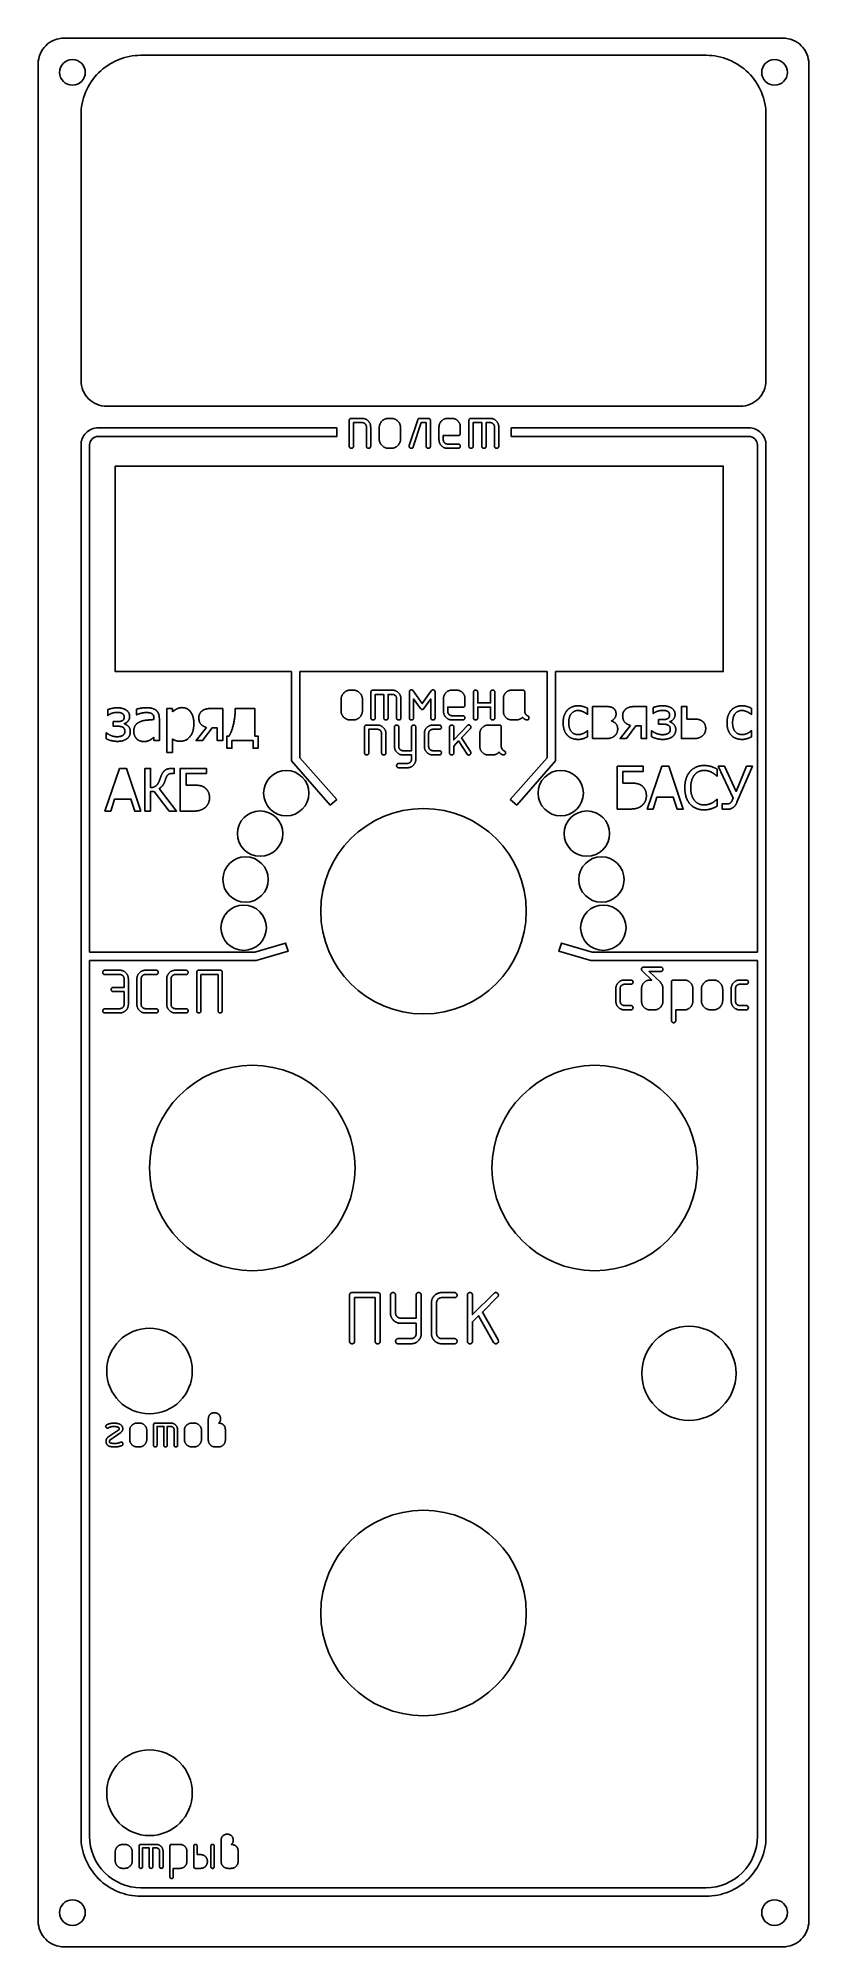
# Model space of a CAD drawing. Header units: millimetres. Extents: x -45 to 45, y -112 to 111.
import ezdxf

# ---------------------------------------------------------------- set-up
doc = ezdxf.new("R2010")
doc.units = ezdxf.units.MM

msp = doc.modelspace()

# ---------------------------------------------------------------- linework, layer by layer
for p, q in [((-8.67, 63.33), (-8.67, 66.33)), ((-8.42, 66.58), (-7.17, 66.58)), ((-6.67, 63.33), (-6.67, 65.58)), ((-6.17, 65.58), (-6.17, 63.33)), ((-5.17, 64.18), (-5.17, 65.48)), ((-4.07, 66.58), (-3.78, 66.58)), ((-2.68, 65.48), (-2.68, 64.18)), ((-0.44, 66.58), (0.56, 66.58)), ((0.81, 66.33), (0.81, 63.33)), ((1.81, 64.08), (1.81, 65.58)), ((2.81, 66.58), (3.31, 66.58)), ((4.3, 65.58), (4.3, 64.83)), ((5.3, 63.33), (5.3, 66.33)), ((5.55, 66.58), (7.8, 66.58)), ((8.29, 63.33), (8.29, 65.58)), ((8.79, 65.58), (8.79, 63.33)), ((-3.78, 63.08), (-4.07, 63.08)), ((2.81, 63.58), (4.05, 63.58)), ((4.05, 63.08), (2.81, 63.08)), ((-9.63, 32.44), (-9.63, 33.73)), ((-8.53, 34.83), (-8.23, 34.83)), ((-7.13, 33.73), (-7.13, 32.44)), ((-6.14, 31.59), (-6.14, 34.58)), ((-5.89, 34.83), (-3.64, 34.83)), ((-3.14, 31.59), (-3.14, 33.83)), ((-2.64, 33.83), (-2.64, 31.59)), ((-1.65, 31.59), (-1.65, 34.58)), ((1.35, 34.58), (1.35, 31.59)), ((2.34, 32.34), (2.34, 33.83)), ((3.34, 34.83), (3.84, 34.83)), ((4.84, 33.83), (4.84, 33.09)), ((5.84, 31.59), (5.84, 34.58)), ((8.33, 34.58), (8.33, 31.59)), ((9.33, 32.34), (9.33, 33.83)), ((10.32, 34.83), (11.57, 34.83)), ((11.82, 34.58), (11.82, 32.35)), ((-31.48, 31.39), (-31.48, 31.51)), ((-8.23, 31.34), (-8.53, 31.34)), ((3.34, 31.84), (4.59, 31.84)), ((4.59, 31.34), (3.34, 31.34)), ((10.82, 31.34), (10.32, 31.34)), ((21.95, 31.23), (21.97, 31.21)), ((-34.94, 30.91), (-34.94, 30.89)), ((-6.88, 27.5), (-6.88, 30.5)), ((-6.64, 30.75), (-5.39, 30.75)), ((-4.89, 27.5), (-4.89, 29.75)), ((-4.39, 29.75), (-4.39, 27.5)), ((-3.39, 28.25), (-3.39, 30.5)), ((-2.89, 30.5), (-2.89, 28.25)), ((-0.9, 30.5), (-0.9, 26.75)), ((0.1, 28.25), (0.1, 29.75)), ((0.6, 29.75), (0.6, 28.25)), ((1.1, 30.75), (1.84, 30.75)), ((1.84, 30.25), (1.1, 30.25)), ((3.04, 27.5), (3.04, 30.5)), ((6.58, 28.25), (6.58, 29.75)), ((7.58, 30.75), (8.83, 30.75)), ((9.08, 30.5), (9.08, 28.26)), ((28.75, 31.15), (28.75, 31.13)), ((1.1, 27.75), (1.84, 27.75)), ((1.84, 27.25), (1.1, 27.25)), ((8.08, 27.25), (7.58, 27.25)), ((-2.89, 26.26), (-1.9, 26.26)), ((-1.9, 25.76), (-2.89, 25.76)), ((25.72, 2.46), (27.71, 2.46)), ((-37.21, 2.1), (-35.47, 2.1)), ((-35.47, 1.6), (-37.21, 1.6)), ((-34.47, 1.1), (-34.47, -1.89)), ((-33.47, -1.89), (-33.47, 1.1)), ((-32.97, 1.1), (-32.97, -1.89)), ((-32.47, 2.1), (-31.23, 2.1)), ((-31.23, 1.6), (-32.47, 1.6)), ((-29.98, -1.89), (-29.98, 1.1)), ((-29.48, 1.1), (-29.48, -1.89)), ((-28.98, 2.1), (-27.74, 2.1)), ((-27.74, 1.6), (-28.98, 1.6)), ((-26.49, -2.64), (-26.49, 1.85)), ((-26.24, 2.1), (-23.75, 2.1)), ((-23.5, 1.85), (-23.5, -2.64)), ((23.47, 0.96), (24.22, 0.96)), ((24.22, 0.46), (23.47, 0.46)), ((28.96, -3.78), (28.96, 0.71)), ((29.21, 0.96), (30.45, 0.96)), ((33.55, 0.96), (33.85, 0.96)), ((36.94, 0.96), (37.69, 0.96)), ((37.69, 0.46), (36.94, 0.46)), ((22.47, -1.53), (22.47, -0.03)), ((22.97, -0.03), (22.97, -1.53)), ((23.47, -2.03), (24.22, -2.03)), ((25.47, -1.53), (25.47, -0.03)), ((27.96, -0.03), (27.96, -1.53)), ((31.45, -0.03), (31.45, -1.53)), ((32.45, -1.43), (32.45, -0.14)), ((34.94, -0.14), (34.94, -1.43)), ((35.94, -1.53), (35.94, -0.03)), ((36.44, -0.03), (36.44, -1.53)), ((36.94, -2.03), (37.69, -2.03)), ((-37.21, -2.39), (-35.47, -2.39)), ((-35.47, -2.89), (-37.21, -2.89)), ((-32.47, -2.39), (-31.23, -2.39)), ((-31.23, -2.89), (-32.47, -2.89)), ((-28.98, -2.39), (-27.74, -2.39)), ((-27.74, -2.89), (-28.98, -2.89)), ((24.22, -2.53), (23.47, -2.53)), ((26.96, -2.53), (26.46, -2.53)), ((33.85, -2.53), (33.55, -2.53)), ((37.69, -2.53), (36.94, -2.53)), ((-8.34, -35.56), (-5.35, -35.56)), ((2.13, -35.56), (3.63, -35.56)), ((-8.64, -41.24), (-8.64, -35.85)), ((-5.05, -35.85), (-5.05, -41.24)), ((-3.86, -37.95), (-3.86, -35.85)), ((-3.26, -35.85), (-3.26, -37.95)), ((-0.26, -35.85), (-0.26, -40.34)), ((0.93, -40.34), (0.93, -36.75)), ((1.53, -36.75), (1.53, -40.34)), ((3.63, -36.15), (2.13, -36.15)), ((5.12, -41.24), (5.12, -35.85)), ((-2.96, -40.94), (-1.46, -40.94)), ((-1.46, -41.54), (-2.96, -41.54)), ((2.13, -40.94), (3.63, -40.94)), ((3.63, -41.54), (2.13, -41.54)), ((-33.43, -50.8), (-33.19, -50.8)), ((-31.52, -53.39), (-31.52, -51)), ((-31.32, -50.8), (-29.52, -50.8)), ((-27.05, -50.8), (-26.81, -50.8)), ((-25.13, -52.79), (-25.13, -50.32)), ((-36.86, -52.47), (-35.59, -51.6)), ((-35.35, -51.91), (-36.62, -52.79)), ((-34.31, -52.71), (-34.31, -51.67)), ((-32.32, -51.67), (-32.32, -52.71)), ((-29.12, -53.39), (-29.12, -51.6)), ((-28.73, -51.59), (-28.73, -53.39)), ((-27.93, -52.71), (-27.93, -51.67)), ((-25.93, -51.67), (-25.93, -52.71)), ((-23.14, -51.59), (-23.14, -52.79)), ((-33.19, -53.59), (-33.43, -53.59)), ((-26.81, -53.59), (-27.05, -53.59)), ((-23.94, -53.59), (-24.34, -53.59)), ((-35.13, -100.04), (-34.89, -100.04)), ((-33.21, -102.63), (-33.21, -100.24)), ((-33.01, -100.04), (-31.22, -100.04)), ((-29.62, -103.82), (-29.62, -100.24)), ((-29.42, -100.04), (-28.43, -100.04)), ((-26.83, -102.63), (-26.83, -100.24)), ((-24.84, -102.63), (-24.84, -100.24)), ((-24.44, -100.24), (-24.44, -102.63)), ((-23.64, -102.03), (-23.64, -99.56)), ((-36, -101.95), (-36, -100.91)), ((-34.01, -100.91), (-34.01, -101.95)), ((-30.82, -102.63), (-30.82, -100.84)), ((-30.42, -100.83), (-30.42, -102.63)), ((-27.63, -100.83), (-27.63, -102.03)), ((-21.65, -100.83), (-21.65, -102.03)), ((-34.89, -102.83), (-35.13, -102.83)), ((-26.03, -102.83), (-26.63, -102.83)), ((-22.45, -102.83), (-22.84, -102.83))]:
    msp.add_line(p, q)
for points in [[(-45, -109, 0.414214), (-42, -112), (42, -112, 0.414214), (45, -109), (45, 108, 0.414214), (42, 111), (-42, 111, 0.414214), (-45, 108)], [(40, 71, -0.414214), (37, 68), (-37, 68, -0.414214), (-40, 71), (-40, 102, -0.414214), (-33, 109), (33, 109, -0.414214), (40, 102)], [(39, 3.22), (19.54, 3.22), (15.82, 4.32), (16.1, 5.27), (19.69, 4.22), (39, 4.22), (39, 63.47, 0.414214), (38, 64.47), (10.24, 64.47), (10.24, 65.47), (38, 65.47, -0.414214), (40, 63.47), (40, -99.09, -0.414214), (33, -106.09), (-33, -106.09, -0.414214), (-40, -99.09), (-40, 63.47, -0.414214), (-38, 65.47), (-10.12, 65.47), (-10.12, 64.47), (-38, 64.47, 0.414214), (-39, 63.47), (-39, 4.22), (-19.69, 4.22), (-16.1, 5.27), (-15.82, 4.32), (-19.54, 3.22), (-39, 3.22), (-39, -99.09, 0.414214), (-33, -105.09), (33, -105.09, 0.414214), (39, -99.09)]]:
    msp.add_lwpolyline(points, format="xyb", close=True)
for points in [[(-7.17, 66.08), (-8.17, 66.08), (-8.17, 63.33)], [(-1.68, 63.32), (-1.66, 63.41), (-0.67, 66.41)], [(0.31, 63.33), (0.31, 66.08), (-0.26, 66.08), (-1.19, 63.26)], [(6.8, 63.33), (6.8, 66.08), (5.8, 66.08), (5.8, 63.33)], [(7.8, 66.08), (7.3, 66.08), (7.3, 63.33)], [(4.05, 64.58), (2.31, 64.58), (2.31, 64.08)], [(-4.64, 31.59), (-4.64, 34.33), (-5.64, 34.33), (-5.64, 31.59)], [(-3.64, 34.33), (-4.14, 34.33), (-4.14, 31.59)], [(-1.19, 34.73), (-0.15, 33.26), (0.89, 34.73)], [(-0.35, 32.69), (-1.15, 33.81), (-1.15, 31.59)], [(0.85, 31.59), (0.85, 33.81), (0.05, 32.69)], [(6.33, 34.58), (6.33, 33.34), (7.83, 33.34), (7.83, 34.58)], [(-36.84, 31.88), (-36.88, 31.88), (-36.88, 32.56)], [(-33.5, 31.95), (-33.53, 31.95), (-33.53, 32.6)], [(-30.85, 31.49), (-30.85, 28.93), (-31.48, 28.93), (-31.48, 29.32)], [(-29.33, 29.12), (-29.33, 27.54), (-29.96, 27.54), (-29.96, 32.68), (-29.33, 32.68), (-29.33, 32.28)], [(-24.79, 32.68), (-23.45, 32.68), (-23.45, 28.93), (-24.08, 28.93), (-24.08, 30.41), (-24.7, 30.41), (-25.81, 28.93), (-26.55, 28.93), (-25.34, 30.47)], [(-21.99, 32.68), (-19.69, 32.68), (-19.69, 29.46), (-19.32, 29.46), (-19.32, 28.03), (-19.9, 28.03), (-19.9, 28.93), (-22.37, 28.93), (-22.37, 28.03), (-22.96, 28.03), (-22.96, 29.46), (-22.71, 29.46)], [(4.59, 32.84), (2.84, 32.84), (2.84, 32.34)], [(7.83, 31.59), (7.83, 32.84), (6.33, 32.84), (6.33, 31.59)], [(19.17, 32.71), (19.17, 32), (19.13, 32)], [(21.22, 29.16), (19.74, 29.16), (19.74, 32.91), (21.12, 32.91)], [(24.71, 32.91), (26.06, 32.91), (26.06, 29.16), (25.43, 29.16), (25.43, 30.65), (24.81, 30.65), (23.7, 29.16), (22.96, 29.16), (24.17, 30.7)], [(26.85, 32.11), (26.81, 32.11), (26.81, 32.79)], [(27.9, 30.85), (27.45, 30.85), (27.45, 31.39), (27.79, 31.39)], [(31.44, 29.16), (30.12, 29.16), (30.12, 32.91), (30.76, 32.91), (30.76, 31.45), (31.45, 31.45)], [(38.31, 32.71), (38.31, 32), (38.27, 32)], [(-37.06, 29.14), (-37.06, 29.84), (-37.02, 29.84)], [(-35.8, 30.61), (-36.24, 30.61), (-36.24, 31.15), (-35.9, 31.15)], [(-5.39, 30.25), (-6.39, 30.25), (-6.39, 27.5)], [(-2.4, 27.75), (-1.4, 27.75), (-1.4, 30.5)], [(3.54, 30.5), (3.54, 29.02), (5.12, 30.68)], [(5.45, 30.31), (4.45, 29.25), (5.47, 27.66)], [(19.13, 30.08), (19.17, 30.08), (19.17, 29.37)], [(26.63, 29.38), (26.63, 30.08), (26.67, 30.08)], [(38.27, 30.08), (38.31, 30.08), (38.31, 29.37)], [(-1.4, 26.75), (-1.4, 27.25), (-2.4, 27.25)], [(5.1, 27.34), (4.1, 28.89), (3.54, 28.3), (3.54, 27.5)], [(-30.87, 23.32), (-28.84, 20.69), (-29.69, 20.69), (-31.46, 22.99), (-31.88, 22.99), (-31.88, 20.69), (-32.54, 20.69), (-32.54, 25.69), (-31.88, 25.69), (-31.88, 23.44)], [(-29.31, 25.69), (-29.11, 25.69), (-29.11, 25.1), (-29.27, 25.1)], [(-26.95, 20.69), (-28.4, 20.69), (-28.4, 25.69), (-25.35, 25.69), (-25.35, 25.1), (-27.73, 25.1), (-27.73, 23.73), (-26.93, 23.73)], [(24.07, 20.93), (22.62, 20.93), (22.62, 25.93), (25.67, 25.93), (25.67, 25.34), (23.29, 25.34), (23.29, 23.97), (24.09, 23.97)], [(34.31, 25.6), (34.31, 24.79), (34.26, 24.79)], [(36.06, 21.96), (36.18, 22.22), (34.42, 25.93), (35.16, 25.93), (36.51, 22.99), (37.74, 25.93), (38.42, 25.93), (36.61, 21.72)], [(34.26, 22.06), (34.31, 22.06), (34.31, 21.27)], [(34.9, 20.93), (34.9, 21.55), (34.95, 21.55)], [(-36.22, 0.1), (-34.97, 0.1), (-34.97, 1.1)], [(-23.99, -2.64), (-23.99, 1.6), (-25.99, 1.6), (-25.99, -2.64)], [(26.46, 0.96), (26.66, 0.96), (25.54, 2.03)], [(27.71, 1.96), (26.34, 1.96), (27.66, 0.7), (27.72, 0.62)], [(-34.97, -1.89), (-34.97, -0.4), (-36.22, -0.4)], [(30.45, -2.53), (29.46, -2.53), (29.46, -3.78)], [(5.72, -35.85), (5.72, -38.14), (8.24, -35.63)], [(-5.65, -41.24), (-5.65, -36.15), (-8.05, -36.15), (-8.05, -41.24)], [(-2.66, -38.55), (-0.86, -38.55), (-0.86, -35.85)], [(8.66, -36.07), (6.88, -37.84), (8.72, -41.09), (8.76, -41.25)], [(-0.86, -40.34), (-0.86, -39.15), (-2.66, -39.15)], [(8.19, -41.38), (6.44, -38.26), (5.72, -38.96), (5.72, -41.24)], [(-30.32, -53.39), (-30.32, -51.2), (-31.12, -51.2), (-31.12, -53.39)], [(-29.52, -51.2), (-29.92, -51.2), (-29.92, -53.39)], [(-26.43, -100.24), (-26.43, -101.23), (-26.03, -101.23)], [(-32.02, -102.63), (-32.02, -100.44), (-32.81, -100.44), (-32.81, -102.63)], [(-31.22, -100.44), (-31.62, -100.44), (-31.62, -102.63)], [(-28.43, -102.83), (-29.22, -102.83), (-29.22, -103.82)]]:
    msp.add_lwpolyline(points)
for points in [[(-15.43, 26.56), (-15.43, 37), (-36, 37), (-36, 61), (35, 61), (35, 37), (15.43, 37), (15.43, 26.56), (10.89, 21.39), (10.14, 22.05), (14.43, 26.93), (14.43, 37), (-14.43, 37), (-14.43, 26.93), (-10.14, 22.05), (-10.89, 21.39)], [(-35.52, 25.69), (-34.7, 25.69), (-33.02, 20.69), (-33.72, 20.69), (-34.17, 22.09), (-36.08, 22.09), (-36.53, 20.69), (-37.21, 20.69)], [(27.82, 25.93), (28.64, 25.93), (30.33, 20.93), (29.63, 20.93), (29.17, 22.33), (27.26, 22.33), (26.81, 20.93), (26.14, 20.93)]]:
    msp.add_lwpolyline(points, close=True)
for centre, radius in [((-41, 107), 1.5), ((41, 107), 1.5), ((-16.03, 22.79), 2.65), ((16.03, 22.79), 2.65), ((-19.08, 18.06), 2.65), ((0, 9), 12), ((19.08, 18.06), 2.65), ((-20.78, 12.7), 2.65), ((20.78, 12.7), 2.65), ((-21, 7.07), 2.65), ((21, 7.07), 2.65), ((-20, -21), 12), ((20, -21), 12), ((-32, -44.72), 5), ((31, -45), 5.5), ((0, -73), 12), ((-32, -94), 5), ((-41, -108), 1.5), ((41, -108), 1.5)]:
    msp.add_circle(centre, radius)
for points in [[(-8.67, 66.33), (-8.67, 66.58), (-8.42, 66.58)], [(-7.17, 66.58), (-6.77, 66.58), (-6.17, 66), (-6.17, 65.58)], [(-6.67, 65.58), (-6.67, 65.79), (-6.95, 66.08), (-7.17, 66.08)], [(-5.17, 65.48), (-5.17, 65.92), (-4.53, 66.58), (-4.07, 66.58)], [(-3.78, 66.58), (-3.33, 66.58), (-2.68, 65.94), (-2.68, 65.48)], [(-0.67, 66.41), (-0.62, 66.58), (-0.44, 66.58)], [(0.56, 66.58), (0.81, 66.58), (0.81, 66.33)], [(1.81, 65.58), (1.81, 65.98), (2.39, 66.58), (2.81, 66.58)], [(3.31, 66.58), (3.71, 66.58), (4.3, 66), (4.3, 65.58)], [(4.3, 64.83), (4.3, 64.58), (4.05, 64.58)], [(5.3, 66.33), (5.3, 66.58), (5.55, 66.58)], [(7.8, 66.58), (8.2, 66.58), (8.79, 66), (8.79, 65.58)], [(8.29, 65.58), (8.29, 65.79), (8.01, 66.08), (7.8, 66.08)], [(-8.42, 63.08), (-8.52, 63.08), (-8.67, 63.21), (-8.67, 63.33)], [(-8.24, 63.15), (-8.31, 63.08), (-8.42, 63.08)], [(-8.17, 63.33), (-8.17, 63.22), (-8.24, 63.15)], [(-6.42, 63.08), (-6.52, 63.08), (-6.67, 63.21), (-6.67, 63.33)], [(-6.24, 63.15), (-6.31, 63.08), (-6.42, 63.08)], [(-6.17, 63.33), (-6.17, 63.22), (-6.24, 63.15)], [(-4.07, 63.08), (-4.52, 63.08), (-5.17, 63.72), (-5.17, 64.18)], [(-2.68, 64.18), (-2.68, 63.74), (-3.32, 63.08), (-3.78, 63.08)], [(-1.6, 63.15), (-1.68, 63.22), (-1.68, 63.32)], [(-1.42, 63.08), (-1.52, 63.08), (-1.6, 63.15)], [(-1.29, 63.12), (-1.3, 63.11), (-1.42, 63.08)], [(-1.19, 63.26), (-1.22, 63.17), (-1.29, 63.12)], [(0.56, 63.08), (0.46, 63.08), (0.31, 63.21), (0.31, 63.33)], [(0.74, 63.15), (0.67, 63.08), (0.56, 63.08)], [(0.81, 63.33), (0.81, 63.22), (0.74, 63.15)], [(2.81, 63.08), (2.4, 63.08), (1.81, 63.67), (1.81, 64.08)], [(2.31, 64.08), (2.31, 63.87), (2.45, 63.73)], [(2.45, 63.73), (2.53, 63.66), (2.61, 63.62)], [(2.61, 63.62), (2.72, 63.58), (2.81, 63.58)], [(4.05, 63.58), (4.16, 63.58), (4.3, 63.43), (4.3, 63.33)], [(4.3, 63.33), (4.3, 63.25), (4.18, 63.08), (4.05, 63.08)], [(5.55, 63.08), (5.45, 63.08), (5.3, 63.21), (5.3, 63.33)], [(5.73, 63.15), (5.66, 63.08), (5.55, 63.08)], [(5.8, 63.33), (5.8, 63.22), (5.73, 63.15)], [(7.05, 63.08), (6.95, 63.08), (6.8, 63.21), (6.8, 63.33)], [(7.23, 63.15), (7.16, 63.08), (7.05, 63.08)], [(7.3, 63.33), (7.3, 63.22), (7.23, 63.15)], [(8.54, 63.08), (8.44, 63.08), (8.29, 63.21), (8.29, 63.33)], [(8.72, 63.15), (8.65, 63.08), (8.54, 63.08)], [(8.79, 63.33), (8.79, 63.22), (8.72, 63.15)], [(-9.63, 33.73), (-9.63, 34.17), (-8.99, 34.83), (-8.53, 34.83)], [(-8.23, 34.83), (-7.78, 34.83), (-7.13, 34.19), (-7.13, 33.73)], [(-6.14, 34.58), (-6.14, 34.83), (-5.89, 34.83)], [(-3.64, 34.83), (-3.24, 34.83), (-2.64, 34.25), (-2.64, 33.83)], [(-3.14, 33.83), (-3.14, 34.04), (-3.42, 34.33), (-3.64, 34.33)], [(-1.65, 34.58), (-1.65, 34.71), (-1.58, 34.79)], [(-1.58, 34.79), (-1.51, 34.87), (-1.42, 34.87)], [(-1.42, 34.87), (-1.29, 34.87), (-1.19, 34.73)], [(0.89, 34.73), (1.01, 34.87), (1.12, 34.87)], [(1.12, 34.87), (1.22, 34.87), (1.35, 34.72), (1.35, 34.58)], [(2.34, 33.83), (2.34, 34.24), (2.92, 34.83), (3.34, 34.83)], [(3.84, 34.83), (4.25, 34.83), (4.84, 34.25), (4.84, 33.83)], [(5.84, 34.58), (5.84, 34.68), (5.91, 34.77)], [(5.91, 34.77), (5.98, 34.83), (6.08, 34.83)], [(6.08, 34.83), (6.18, 34.83), (6.33, 34.71), (6.33, 34.58)], [(7.83, 34.58), (7.83, 34.68), (7.9, 34.77)], [(7.9, 34.77), (7.98, 34.83), (8.08, 34.83)], [(8.08, 34.83), (8.18, 34.83), (8.33, 34.71), (8.33, 34.58)], [(9.33, 33.83), (9.33, 34.25), (9.91, 34.83), (10.32, 34.83)], [(11.57, 34.83), (11.82, 34.83), (11.82, 34.58)], [(-36.88, 32.56), (-36.64, 32.64), (-36.05, 32.77), (-35.76, 32.77)], [(-35.73, 32.23), (-36.04, 32.23), (-36.63, 32.05), (-36.84, 31.88)], [(-35.76, 32.77), (-35.52, 32.77), (-35.03, 32.67), (-34.81, 32.55)], [(-35.22, 32.12), (-35.33, 32.18), (-35.6, 32.23), (-35.73, 32.23)], [(-35.28, 31.21), (-35.13, 31.27), (-34.96, 31.47), (-34.96, 31.7)], [(-34.96, 31.7), (-34.96, 31.87), (-35.11, 32.07), (-35.22, 32.12)], [(-34.32, 31.75), (-34.32, 31.45), (-34.66, 30.99), (-34.94, 30.91)], [(-34.81, 32.55), (-34.6, 32.44), (-34.32, 32.04), (-34.32, 31.75)], [(-33.53, 32.6), (-33.36, 32.65), (-32.71, 32.77), (-32.39, 32.77)], [(-32.39, 32.21), (-32.61, 32.21), (-33.2, 32.08), (-33.5, 31.95)], [(-33.15, 31.11), (-32.84, 31.26), (-31.98, 31.36), (-31.48, 31.39)], [(-32.39, 32.77), (-32, 32.77), (-31.47, 32.65), (-31.26, 32.49)], [(-31.74, 32.08), (-31.86, 32.16), (-32.21, 32.21), (-32.39, 32.21)], [(-31.48, 31.51), (-31.48, 31.73), (-31.61, 32.01), (-31.74, 32.08)], [(-31.26, 32.49), (-31.05, 32.33), (-30.85, 31.84), (-30.85, 31.49)], [(-29.33, 32.28), (-29.09, 32.5), (-28.52, 32.78), (-28.18, 32.78)], [(-28.18, 32.78), (-27.54, 32.78), (-26.82, 31.76), (-26.82, 30.9)], [(-26.24, 31.61), (-26.24, 31.89), (-26, 32.31), (-25.79, 32.45)], [(-25.34, 30.47), (-25.81, 30.61), (-26.24, 31.15), (-26.24, 31.61)], [(-25.79, 32.45), (-25.62, 32.57), (-25.11, 32.68), (-24.79, 32.68)], [(-22.71, 29.46), (-22.39, 29.99), (-21.99, 31.68), (-21.99, 32.68)], [(-8.53, 31.34), (-8.98, 31.34), (-9.63, 31.97), (-9.63, 32.44)], [(-7.13, 32.44), (-7.13, 31.99), (-7.77, 31.34), (-8.23, 31.34)], [(-5.89, 31.34), (-5.99, 31.34), (-6.14, 31.46), (-6.14, 31.59)], [(-5.71, 31.4), (-5.78, 31.34), (-5.89, 31.34)], [(-5.64, 31.59), (-5.64, 31.47), (-5.71, 31.4)], [(-4.39, 31.34), (-4.49, 31.34), (-4.64, 31.46), (-4.64, 31.59)], [(-4.21, 31.4), (-4.28, 31.34), (-4.39, 31.34)], [(-4.14, 31.59), (-4.14, 31.47), (-4.21, 31.4)], [(-2.89, 31.34), (-3, 31.34), (-3.14, 31.46), (-3.14, 31.59)], [(-2.71, 31.4), (-2.78, 31.34), (-2.89, 31.34)], [(-2.64, 31.59), (-2.64, 31.47), (-2.71, 31.4)], [(-1.58, 31.4), (-1.65, 31.47), (-1.65, 31.59)], [(-1.4, 31.34), (-1.51, 31.34), (-1.58, 31.4)], [(-1.15, 31.59), (-1.15, 31.47), (-1.31, 31.34), (-1.4, 31.34)], [(-0.15, 32.56), (-0.26, 32.56), (-0.35, 32.69)], [(0.05, 32.69), (-0.05, 32.56), (-0.15, 32.56)], [(0.92, 31.4), (0.85, 31.47), (0.85, 31.59)], [(1.1, 31.34), (0.99, 31.34), (0.92, 31.4)], [(1.35, 31.59), (1.35, 31.47), (1.19, 31.34), (1.1, 31.34)], [(3.34, 31.34), (2.94, 31.34), (2.34, 31.92), (2.34, 32.34)], [(2.84, 32.34), (2.84, 32.13), (2.99, 31.98)], [(2.99, 31.98), (3.06, 31.92), (3.15, 31.87)], [(3.15, 31.87), (3.25, 31.84), (3.34, 31.84)], [(4.84, 33.09), (4.84, 32.84), (4.59, 32.84)], [(4.59, 31.84), (4.69, 31.84), (4.84, 31.69), (4.84, 31.59)], [(4.84, 31.59), (4.84, 31.5), (4.71, 31.34), (4.59, 31.34)], [(6.08, 31.34), (5.98, 31.34), (5.84, 31.46), (5.84, 31.59)], [(6.26, 31.4), (6.19, 31.34), (6.08, 31.34)], [(6.33, 31.59), (6.33, 31.47), (6.26, 31.4)], [(8.08, 31.34), (7.98, 31.34), (7.83, 31.46), (7.83, 31.59)], [(8.26, 31.4), (8.19, 31.34), (8.08, 31.34)], [(8.33, 31.59), (8.33, 31.47), (8.26, 31.4)], [(10.32, 31.34), (9.92, 31.34), (9.33, 31.92), (9.33, 32.34)], [(11.57, 31.67), (11.45, 31.53), (11.03, 31.34), (10.82, 31.34)], [(11.97, 31.36), (11.72, 31.46), (11.57, 31.67)], [(11.82, 32.35), (11.82, 32.19), (11.92, 32.04)], [(11.92, 32.04), (12, 31.9), (12.17, 31.82)], [(12.07, 31.34), (12.02, 31.34), (11.97, 31.36)], [(12.25, 31.41), (12.19, 31.34), (12.07, 31.34)], [(12.17, 31.82), (12.32, 31.76), (12.32, 31.6)], [(12.32, 31.6), (12.32, 31.48), (12.25, 31.41)], [(16.31, 31.03), (16.31, 31.52), (16.57, 32.24), (16.8, 32.49)], [(16.8, 32.49), (17.02, 32.73), (17.68, 33), (18.06, 33)], [(18.05, 32.45), (17.56, 32.45), (16.96, 31.7), (16.96, 31.03)], [(18.7, 32.28), (18.57, 32.34), (18.21, 32.45), (18.05, 32.45)], [(18.06, 33), (18.37, 33), (18.95, 32.82), (19.17, 32.71)], [(19.13, 32), (19.06, 32.06), (18.85, 32.2), (18.7, 32.28)], [(21.12, 32.91), (21.53, 32.91), (21.92, 32.86), (22.11, 32.76)], [(22.49, 32.05), (22.49, 31.78), (22.19, 31.35), (21.95, 31.23)], [(22.11, 32.76), (22.3, 32.65), (22.49, 32.29), (22.49, 32.05)], [(23.26, 31.84), (23.26, 32.12), (23.51, 32.54), (23.72, 32.69)], [(24.17, 30.7), (23.7, 30.84), (23.26, 31.38), (23.26, 31.84)], [(23.72, 32.69), (23.88, 32.8), (24.4, 32.91), (24.71, 32.91)], [(26.81, 32.79), (27.06, 32.88), (27.64, 33), (27.94, 33)], [(27.97, 32.46), (27.65, 32.46), (27.06, 32.28), (26.85, 32.11)], [(27.79, 31.39), (27.92, 31.39), (28.3, 31.4), (28.41, 31.45)], [(27.94, 33), (28.18, 33), (28.67, 32.9), (28.89, 32.79)], [(28.48, 32.36), (28.36, 32.42), (28.09, 32.46), (27.97, 32.46)], [(28.41, 31.45), (28.56, 31.5), (28.73, 31.7), (28.73, 31.94)], [(28.73, 31.94), (28.73, 32.1), (28.59, 32.3), (28.48, 32.36)], [(29.38, 31.98), (29.38, 31.68), (29.03, 31.22), (28.75, 31.15)], [(28.89, 32.79), (29.1, 32.67), (29.38, 32.27), (29.38, 31.98)], [(31.45, 31.45), (31.87, 31.45), (32.34, 31.36), (32.57, 31.19)], [(35.45, 31.03), (35.45, 31.52), (35.72, 32.24), (35.94, 32.49)], [(35.94, 32.49), (36.16, 32.73), (36.82, 33), (37.2, 33)], [(37.19, 32.45), (36.7, 32.45), (36.1, 31.7), (36.1, 31.03)], [(37.84, 32.28), (37.71, 32.34), (37.35, 32.45), (37.19, 32.45)], [(37.2, 33), (37.51, 33), (38.09, 32.82), (38.31, 32.71)], [(38.27, 32), (38.2, 32.06), (37.99, 32.2), (37.84, 32.28)], [(-35.71, 28.84), (-36.08, 28.84), (-36.74, 28.99), (-37.06, 29.14)], [(-37.02, 29.84), (-36.8, 29.63), (-36.11, 29.38), (-35.77, 29.38)], [(-35.9, 31.15), (-35.77, 31.15), (-35.39, 31.17), (-35.28, 31.21)], [(-35.16, 30.52), (-35.29, 30.58), (-35.62, 30.61), (-35.8, 30.61)], [(-35.77, 29.38), (-35.62, 29.38), (-35.28, 29.45), (-35.16, 29.51)], [(-34.73, 29.09), (-34.93, 28.96), (-35.45, 28.84), (-35.71, 28.84)], [(-34.88, 30.01), (-34.88, 30.21), (-35.03, 30.46), (-35.16, 30.52)], [(-35.16, 29.51), (-35.01, 29.61), (-34.88, 29.83), (-34.88, 30.01)], [(-34.94, 30.89), (-34.63, 30.78), (-34.24, 30.34), (-34.24, 29.97)], [(-34.24, 29.97), (-34.24, 29.65), (-34.51, 29.21), (-34.73, 29.09)], [(-33.84, 30.01), (-33.84, 30.4), (-33.51, 30.95), (-33.15, 31.11)], [(-33.51, 29.15), (-33.66, 29.31), (-33.84, 29.76), (-33.84, 30.01)], [(-32.7, 28.82), (-32.93, 28.82), (-33.35, 28.99), (-33.51, 29.15)], [(-31.94, 29), (-32.1, 28.91), (-32.42, 28.82), (-32.7, 28.82)], [(-31.48, 29.32), (-31.56, 29.27), (-31.82, 29.06), (-31.94, 29)], [(-28.4, 28.85), (-28.68, 28.85), (-29.11, 28.98), (-29.33, 29.12)], [(-26.82, 30.9), (-26.82, 29.96), (-27.71, 28.85), (-28.4, 28.85)], [(-6.88, 30.5), (-6.88, 30.75), (-6.64, 30.75)], [(-5.39, 30.75), (-4.99, 30.75), (-4.39, 30.17), (-4.39, 29.75)], [(-4.89, 29.75), (-4.89, 29.96), (-5.17, 30.25), (-5.39, 30.25)], [(-3.39, 30.5), (-3.39, 30.6), (-3.32, 30.68)], [(-3.32, 30.68), (-3.24, 30.75), (-3.14, 30.75)], [(-3.14, 30.75), (-3.05, 30.75), (-2.89, 30.62), (-2.89, 30.5)], [(-1.4, 30.5), (-1.4, 30.6), (-1.32, 30.68)], [(-1.32, 30.68), (-1.25, 30.75), (-1.15, 30.75)], [(-1.15, 30.75), (-1.05, 30.75), (-0.9, 30.62), (-0.9, 30.5)], [(0.1, 29.75), (0.1, 30.16), (0.68, 30.75), (1.1, 30.75)], [(0.74, 30.1), (0.67, 30.03), (0.6, 29.85), (0.6, 29.75)], [(1.1, 30.25), (0.89, 30.25), (0.74, 30.1)], [(1.84, 30.75), (1.95, 30.75), (2.09, 30.59), (2.09, 30.5)], [(2.09, 30.5), (2.09, 30.41), (1.97, 30.25), (1.84, 30.25)], [(3.04, 30.5), (3.04, 30.59), (3.12, 30.68)], [(3.12, 30.68), (3.19, 30.75), (3.29, 30.75)], [(3.29, 30.75), (3.39, 30.75), (3.54, 30.62), (3.54, 30.5)], [(5.12, 30.68), (5.18, 30.76), (5.28, 30.76)], [(5.28, 30.76), (5.36, 30.76), (5.46, 30.68)], [(5.53, 30.49), (5.53, 30.39), (5.45, 30.31)], [(5.46, 30.68), (5.53, 30.61), (5.53, 30.49)], [(6.58, 29.75), (6.58, 30.16), (7.17, 30.75), (7.58, 30.75)], [(8.83, 30.75), (9.08, 30.75), (9.08, 30.5)], [(16.8, 29.56), (16.57, 29.8), (16.31, 30.53), (16.31, 31.03)], [(18.06, 29.07), (17.67, 29.07), (17.03, 29.31), (16.8, 29.56)], [(16.96, 31.03), (16.96, 30.37), (17.54, 29.63), (18.05, 29.63)], [(18.05, 29.63), (18.36, 29.63), (18.92, 29.88), (19.13, 30.08)], [(18.68, 29.17), (18.52, 29.12), (18.26, 29.07), (18.06, 29.07)], [(19.17, 29.37), (19.07, 29.33), (18.79, 29.2), (18.68, 29.17)], [(22.3, 29.46), (22.07, 29.29), (21.57, 29.16), (21.22, 29.16)], [(21.97, 31.21), (22.27, 31.13), (22.68, 30.66), (22.68, 30.29)], [(22.68, 30.29), (22.68, 30.02), (22.48, 29.6), (22.3, 29.46)], [(27.98, 29.07), (27.61, 29.07), (26.96, 29.22), (26.63, 29.38)], [(26.67, 30.08), (26.9, 29.87), (27.59, 29.62), (27.93, 29.62)], [(28.53, 30.76), (28.4, 30.82), (28.08, 30.85), (27.9, 30.85)], [(27.93, 29.62), (28.07, 29.62), (28.41, 29.68), (28.53, 29.75)], [(28.97, 29.32), (28.77, 29.2), (28.24, 29.07), (27.98, 29.07)], [(28.82, 30.25), (28.82, 30.45), (28.67, 30.7), (28.53, 30.76)], [(28.53, 29.75), (28.69, 29.84), (28.82, 30.06), (28.82, 30.25)], [(28.75, 31.13), (29.06, 31.02), (29.46, 30.57), (29.46, 30.2)], [(29.46, 30.2), (29.46, 29.89), (29.18, 29.45), (28.97, 29.32)], [(32.56, 29.47), (32.33, 29.3), (31.83, 29.16), (31.44, 29.16)], [(32.96, 30.32), (32.96, 30.05), (32.74, 29.61), (32.56, 29.47)], [(32.57, 31.19), (32.77, 31.05), (32.96, 30.6), (32.96, 30.32)], [(35.94, 29.56), (35.71, 29.8), (35.45, 30.53), (35.45, 31.03)], [(37.2, 29.07), (36.81, 29.07), (36.17, 29.31), (35.94, 29.56)], [(36.1, 31.03), (36.1, 30.37), (36.68, 29.63), (37.19, 29.63)], [(37.19, 29.63), (37.5, 29.63), (38.06, 29.88), (38.27, 30.08)], [(37.82, 29.17), (37.66, 29.12), (37.4, 29.07), (37.2, 29.07)], [(38.31, 29.37), (38.22, 29.33), (37.93, 29.2), (37.82, 29.17)], [(-6.64, 27.25), (-6.74, 27.25), (-6.88, 27.38), (-6.88, 27.5)], [(-6.46, 27.32), (-6.53, 27.25), (-6.64, 27.25)], [(-6.39, 27.5), (-6.39, 27.39), (-6.46, 27.32)], [(-4.64, 27.25), (-4.74, 27.25), (-4.89, 27.38), (-4.89, 27.5)], [(-4.46, 27.32), (-4.53, 27.25), (-4.64, 27.25)], [(-4.39, 27.5), (-4.39, 27.39), (-4.46, 27.32)], [(-2.4, 27.25), (-2.8, 27.25), (-3.39, 27.83), (-3.39, 28.25)], [(-2.89, 28.25), (-2.89, 28.04), (-2.75, 27.9)], [(-2.75, 27.9), (-2.68, 27.83), (-2.59, 27.79)], [(-2.59, 27.79), (-2.48, 27.75), (-2.4, 27.75)], [(1.1, 27.25), (0.7, 27.25), (0.1, 27.83), (0.1, 28.25)], [(0.6, 28.25), (0.6, 28.04), (0.74, 27.9)], [(0.74, 27.9), (0.82, 27.83), (0.9, 27.79)], [(0.9, 27.79), (1.01, 27.75), (1.1, 27.75)], [(1.84, 27.75), (1.95, 27.75), (2.09, 27.6), (2.09, 27.5)], [(2.09, 27.5), (2.09, 27.42), (1.97, 27.25), (1.84, 27.25)], [(3.29, 27.25), (3.19, 27.25), (3.04, 27.38), (3.04, 27.5)], [(3.47, 27.32), (3.4, 27.25), (3.29, 27.25)], [(3.54, 27.5), (3.54, 27.39), (3.47, 27.32)], [(5.27, 27.24), (5.18, 27.24), (5.1, 27.34)], [(5.45, 27.32), (5.38, 27.24), (5.27, 27.24)], [(5.53, 27.49), (5.53, 27.39), (5.45, 27.32)], [(5.47, 27.66), (5.53, 27.56), (5.53, 27.49)], [(7.58, 27.25), (7.18, 27.25), (6.58, 27.83), (6.58, 28.25)], [(8.82, 27.58), (8.7, 27.44), (8.29, 27.25), (8.08, 27.25)], [(9.23, 27.28), (8.98, 27.37), (8.82, 27.58)], [(9.08, 28.26), (9.08, 28.11), (9.18, 27.95)], [(9.18, 27.95), (9.26, 27.81), (9.42, 27.73)], [(9.33, 27.25), (9.28, 27.25), (9.23, 27.28)], [(9.51, 27.33), (9.44, 27.25), (9.33, 27.25)], [(9.42, 27.73), (9.58, 27.67), (9.58, 27.51)], [(9.58, 27.51), (9.58, 27.4), (9.51, 27.33)], [(-30.88, 24.17), (-30.82, 24.32), (-30.72, 24.59), (-30.69, 24.69)], [(-30.69, 24.69), (-30.49, 25.26), (-29.87, 25.69), (-29.31, 25.69)], [(-29.27, 25.1), (-29.68, 25.1), (-30.01, 24.78), (-30.15, 24.34)], [(-3.14, 26.01), (-3.14, 26.11), (-3.02, 26.26), (-2.89, 26.26)], [(-3.08, 25.83), (-3.14, 25.91), (-3.14, 26.01)], [(-2.89, 25.76), (-2.99, 25.76), (-3.08, 25.83)], [(-0.9, 26.75), (-0.9, 26.35), (-1.48, 25.76), (-1.9, 25.76)], [(-1.9, 26.26), (-1.69, 26.26), (-1.4, 26.54), (-1.4, 26.75)], [(30.52, 23.42), (30.52, 24.05), (30.84, 24.98), (31.14, 25.33)], [(31.14, 25.33), (31.44, 25.66), (32.26, 26.02), (32.77, 26.02)], [(31.66, 24.93), (31.45, 24.68), (31.21, 23.91), (31.21, 23.42)], [(32.76, 25.45), (32.44, 25.45), (31.87, 25.19), (31.66, 24.93)], [(33.69, 25.21), (33.5, 25.32), (33.05, 25.45), (32.76, 25.45)], [(32.77, 26.02), (33.02, 26.02), (33.46, 25.94), (33.65, 25.89)], [(33.65, 25.89), (33.81, 25.83), (34.14, 25.68), (34.31, 25.6)], [(34.26, 24.79), (34.17, 24.87), (33.89, 25.1), (33.69, 25.21)], [(-31.88, 23.44), (-31.48, 23.45), (-31.02, 23.82), (-30.88, 24.17)], [(-30.15, 24.34), (-30.29, 23.89), (-30.63, 23.48), (-30.87, 23.32)], [(-26.93, 23.73), (-26.42, 23.73), (-25.77, 23.61), (-25.49, 23.39)], [(-25.49, 23.39), (-25.24, 23.19), (-24.99, 22.61), (-24.99, 22.24)], [(24.09, 23.97), (24.6, 23.97), (25.25, 23.85), (25.53, 23.63)], [(26.03, 22.48), (26.03, 22.11), (25.74, 21.52), (25.51, 21.34)], [(25.53, 23.63), (25.78, 23.43), (26.03, 22.84), (26.03, 22.48)], [(31.15, 21.49), (30.85, 21.82), (30.52, 22.79), (30.52, 23.42)], [(31.21, 23.42), (31.21, 22.91), (31.46, 22.17), (31.67, 21.91)], [(-25.51, 21.1), (-25.8, 20.88), (-26.44, 20.69), (-26.95, 20.69)], [(-24.99, 22.24), (-24.99, 21.88), (-25.28, 21.29), (-25.51, 21.1)], [(25.51, 21.34), (25.23, 21.11), (24.58, 20.93), (24.07, 20.93)], [(32.75, 20.84), (32.27, 20.84), (31.45, 21.17), (31.15, 21.49)], [(31.67, 21.91), (31.88, 21.67), (32.45, 21.41), (32.76, 21.41)], [(33.65, 20.98), (33.43, 20.91), (33.05, 20.84), (32.75, 20.84)], [(32.76, 21.41), (33.05, 21.41), (33.54, 21.56), (33.73, 21.66)], [(34.31, 21.27), (34.14, 21.19), (33.85, 21.05), (33.65, 20.98)], [(33.73, 21.66), (33.91, 21.77), (34.18, 21.99), (34.26, 22.06)], [(35.45, 20.91), (35.31, 20.91), (34.95, 20.92), (34.9, 20.93)], [(34.95, 21.55), (35, 21.54), (35.21, 21.53), (35.36, 21.53)], [(35.36, 21.53), (35.44, 21.53), (35.64, 21.54), (35.72, 21.58)], [(36.06, 21.05), (35.9, 20.96), (35.6, 20.91), (35.45, 20.91)], [(35.72, 21.58), (35.82, 21.63), (35.99, 21.79), (36.06, 21.96)], [(36.61, 21.72), (36.49, 21.45), (36.21, 21.13), (36.06, 21.05)], [(25.45, 2.24), (25.45, 2.32), (25.58, 2.46), (25.72, 2.46)], [(25.54, 2.03), (25.45, 2.13), (25.45, 2.24)], [(27.71, 2.46), (27.82, 2.46), (27.96, 2.31), (27.96, 2.21)], [(-37.46, 1.85), (-37.46, 1.94), (-37.34, 2.1), (-37.21, 2.1)], [(-37.4, 1.67), (-37.46, 1.75), (-37.46, 1.85)], [(-37.21, 1.6), (-37.33, 1.6), (-37.4, 1.67)], [(-36.47, -0.15), (-36.47, -0.06), (-36.33, 0.1), (-36.22, 0.1)], [(-35.47, 2.1), (-35.05, 2.1), (-34.47, 1.52), (-34.47, 1.1)], [(-34.97, 1.1), (-34.97, 1.31), (-35.25, 1.6), (-35.47, 1.6)], [(-33.47, 1.1), (-33.47, 1.52), (-32.89, 2.1), (-32.47, 2.1)], [(-32.83, 1.46), (-32.9, 1.39), (-32.97, 1.21), (-32.97, 1.1)], [(-32.47, 1.6), (-32.69, 1.6), (-32.83, 1.46)], [(-31.23, 2.1), (-31.13, 2.1), (-30.98, 1.95), (-30.98, 1.85)], [(-30.98, 1.85), (-30.98, 1.77), (-31.1, 1.6), (-31.23, 1.6)], [(-29.98, 1.1), (-29.98, 1.52), (-29.4, 2.1), (-28.98, 2.1)], [(-29.34, 1.46), (-29.41, 1.39), (-29.48, 1.21), (-29.48, 1.1)], [(-28.98, 1.6), (-29.19, 1.6), (-29.34, 1.46)], [(-27.74, 2.1), (-27.63, 2.1), (-27.49, 1.95), (-27.49, 1.85)], [(-27.49, 1.85), (-27.49, 1.77), (-27.61, 1.6), (-27.74, 1.6)], [(-26.49, 1.85), (-26.49, 2.1), (-26.24, 2.1)], [(-23.75, 2.1), (-23.5, 2.1), (-23.5, 1.85)], [(22.47, -0.03), (22.47, 0.38), (23.06, 0.96), (23.47, 0.96)], [(23.12, 0.32), (23.04, 0.25), (22.97, 0.07), (22.97, -0.03)], [(23.47, 0.46), (23.26, 0.46), (23.12, 0.32)], [(24.22, 0.96), (24.32, 0.96), (24.47, 0.81), (24.47, 0.71)], [(24.47, 0.71), (24.47, 0.63), (24.34, 0.46), (24.22, 0.46)], [(25.47, -0.03), (25.47, 0.38), (26.05, 0.96), (26.46, 0.96)], [(27.96, 2.21), (27.96, 2.12), (27.84, 1.96), (27.71, 1.96)], [(27.72, 0.62), (27.96, 0.34), (27.96, -0.03)], [(28.96, 0.71), (28.96, 0.96), (29.21, 0.96)], [(30.45, 0.96), (30.86, 0.96), (31.45, 0.38), (31.45, -0.03)], [(32.45, -0.14), (32.45, 0.3), (33.09, 0.96), (33.55, 0.96)], [(33.85, 0.96), (34.29, 0.96), (34.94, 0.32), (34.94, -0.14)], [(35.94, -0.03), (35.94, 0.38), (36.53, 0.96), (36.94, 0.96)], [(36.58, 0.32), (36.51, 0.25), (36.44, 0.07), (36.44, -0.03)], [(36.94, 0.46), (36.73, 0.46), (36.58, 0.32)], [(37.69, 0.96), (37.79, 0.96), (37.94, 0.81), (37.94, 0.71)], [(37.94, 0.71), (37.94, 0.63), (37.81, 0.46), (37.69, 0.46)], [(-36.4, -0.33), (-36.47, -0.25), (-36.47, -0.15)], [(-36.22, -0.4), (-36.33, -0.4), (-36.4, -0.33)], [(-34.47, -1.89), (-34.47, -2.3), (-35.05, -2.89), (-35.47, -2.89)], [(-35.47, -2.39), (-35.26, -2.39), (-34.97, -2.11), (-34.97, -1.89)], [(-32.47, -2.89), (-32.88, -2.89), (-33.47, -2.31), (-33.47, -1.89)], [(-32.97, -1.89), (-32.97, -2.1), (-32.83, -2.24)], [(-28.98, -2.89), (-29.39, -2.89), (-29.98, -2.31), (-29.98, -1.89)], [(-29.48, -1.89), (-29.48, -2.1), (-29.34, -2.24)], [(23.47, -2.53), (23.07, -2.53), (22.47, -1.95), (22.47, -1.53)], [(22.97, -1.53), (22.97, -1.74), (23.12, -1.89)], [(23.12, -1.89), (23.19, -1.95), (23.28, -1.99)], [(23.28, -1.99), (23.38, -2.03), (23.47, -2.03)], [(24.22, -2.03), (24.32, -2.03), (24.47, -2.18), (24.47, -2.28)], [(26.46, -2.53), (26.06, -2.53), (25.47, -1.95), (25.47, -1.53)], [(27.96, -1.53), (27.96, -1.94), (27.38, -2.53), (26.96, -2.53)], [(31.45, -1.53), (31.45, -1.94), (30.87, -2.53), (30.45, -2.53)], [(33.55, -2.53), (33.1, -2.53), (32.45, -1.89), (32.45, -1.43)], [(34.94, -1.43), (34.94, -1.88), (34.31, -2.53), (33.85, -2.53)], [(36.94, -2.53), (36.54, -2.53), (35.94, -1.95), (35.94, -1.53)], [(36.44, -1.53), (36.44, -1.74), (36.58, -1.89)], [(36.58, -1.89), (36.66, -1.95), (36.74, -1.99)], [(36.74, -1.99), (36.85, -2.03), (36.94, -2.03)], [(37.69, -2.03), (37.79, -2.03), (37.94, -2.18), (37.94, -2.28)], [(-37.46, -2.64), (-37.46, -2.55), (-37.33, -2.39), (-37.21, -2.39)], [(-37.4, -2.82), (-37.46, -2.74), (-37.46, -2.64)], [(-37.21, -2.89), (-37.33, -2.89), (-37.4, -2.82)], [(-32.83, -2.24), (-32.76, -2.31), (-32.67, -2.35)], [(-32.67, -2.35), (-32.56, -2.39), (-32.47, -2.39)], [(-31.23, -2.39), (-31.13, -2.39), (-30.98, -2.54), (-30.98, -2.64)], [(-30.98, -2.64), (-30.98, -2.72), (-31.1, -2.89), (-31.23, -2.89)], [(-29.34, -2.24), (-29.26, -2.31), (-29.18, -2.35)], [(-29.18, -2.35), (-29.07, -2.39), (-28.98, -2.39)], [(-27.74, -2.39), (-27.63, -2.39), (-27.49, -2.54), (-27.49, -2.64)], [(-27.49, -2.64), (-27.49, -2.72), (-27.61, -2.89), (-27.74, -2.89)], [(-26.24, -2.89), (-26.34, -2.89), (-26.49, -2.76), (-26.49, -2.64)], [(-26.06, -2.82), (-26.13, -2.89), (-26.24, -2.89)], [(-25.99, -2.64), (-25.99, -2.75), (-26.06, -2.82)], [(-23.75, -2.89), (-23.85, -2.89), (-23.99, -2.76), (-23.99, -2.64)], [(-23.57, -2.82), (-23.64, -2.89), (-23.75, -2.89)], [(-23.5, -2.64), (-23.5, -2.75), (-23.57, -2.82)], [(24.47, -2.28), (24.47, -2.37), (24.34, -2.53), (24.22, -2.53)], [(29.21, -4.03), (29.12, -4.03), (28.96, -3.9), (28.96, -3.78)], [(29.46, -3.78), (29.46, -3.88), (29.31, -4.03), (29.21, -4.03)], [(37.94, -2.28), (37.94, -2.37), (37.81, -2.53), (37.69, -2.53)], [(-8.64, -35.85), (-8.64, -35.56), (-8.34, -35.56)], [(-5.35, -35.56), (-5.05, -35.56), (-5.05, -35.85)], [(-3.86, -35.85), (-3.86, -35.73), (-3.77, -35.63)], [(-3.77, -35.63), (-3.68, -35.56), (-3.56, -35.56)], [(-3.56, -35.56), (-3.44, -35.56), (-3.26, -35.71), (-3.26, -35.85)], [(-0.86, -35.85), (-0.86, -35.73), (-0.77, -35.63)], [(-0.77, -35.63), (-0.68, -35.56), (-0.56, -35.56)], [(-0.56, -35.56), (-0.45, -35.56), (-0.26, -35.71), (-0.26, -35.85)], [(0.93, -36.75), (0.93, -36.25), (1.63, -35.56), (2.13, -35.56)], [(3.63, -35.56), (3.75, -35.56), (3.93, -35.74), (3.93, -35.85)], [(5.12, -35.85), (5.12, -35.73), (5.31, -35.56), (5.42, -35.56)], [(5.42, -35.56), (5.54, -35.56), (5.63, -35.63)], [(5.63, -35.63), (5.72, -35.7), (5.72, -35.85)], [(8.24, -35.63), (8.33, -35.56), (8.44, -35.56)], [(8.44, -35.56), (8.56, -35.56), (8.75, -35.74), (8.75, -35.86)], [(1.71, -36.33), (1.62, -36.41), (1.53, -36.63), (1.53, -36.75)], [(2.13, -36.15), (1.88, -36.15), (1.71, -36.33)], [(3.93, -35.85), (3.93, -35.96), (3.78, -36.15), (3.63, -36.15)], [(8.75, -35.86), (8.75, -35.94), (8.66, -36.07)], [(-2.66, -39.15), (-3.14, -39.15), (-3.86, -38.45), (-3.86, -37.95)], [(-3.26, -37.95), (-3.26, -38.2), (-3.08, -38.38)], [(-3.08, -38.38), (-2.99, -38.45), (-2.89, -38.51)], [(-2.89, -38.51), (-2.77, -38.55), (-2.66, -38.55)], [(-8.34, -41.54), (-8.47, -41.54), (-8.64, -41.39), (-8.64, -41.24)], [(-8.13, -41.47), (-8.21, -41.54), (-8.34, -41.54)], [(-8.05, -41.24), (-8.05, -41.38), (-8.13, -41.47)], [(-5.35, -41.54), (-5.47, -41.54), (-5.65, -41.39), (-5.65, -41.24)], [(-5.14, -41.47), (-5.22, -41.54), (-5.35, -41.54)], [(-5.05, -41.24), (-5.05, -41.38), (-5.14, -41.47)], [(-3.26, -41.24), (-3.26, -41.13), (-3.1, -40.94), (-2.96, -40.94)], [(-3.18, -41.46), (-3.26, -41.37), (-3.26, -41.24)], [(-2.96, -41.54), (-3.09, -41.54), (-3.18, -41.46)], [(-0.26, -40.34), (-0.26, -40.84), (-0.96, -41.54), (-1.46, -41.54)], [(-1.46, -40.94), (-1.21, -40.94), (-0.86, -40.61), (-0.86, -40.34)], [(2.13, -41.54), (1.64, -41.54), (0.93, -40.84), (0.93, -40.34)], [(1.53, -40.34), (1.53, -40.6), (1.71, -40.77)], [(1.71, -40.77), (1.79, -40.85), (1.9, -40.9)], [(1.9, -40.9), (2.02, -40.94), (2.13, -40.94)], [(3.63, -40.94), (3.75, -40.94), (3.93, -41.13), (3.93, -41.24)], [(3.93, -41.24), (3.93, -41.34), (3.78, -41.54), (3.63, -41.54)], [(5.42, -41.54), (5.3, -41.54), (5.12, -41.39), (5.12, -41.24)], [(5.64, -41.47), (5.55, -41.54), (5.42, -41.54)], [(5.72, -41.24), (5.72, -41.38), (5.64, -41.47)], [(8.44, -41.54), (8.29, -41.54), (8.19, -41.38)], [(8.66, -41.45), (8.57, -41.54), (8.44, -41.54)], [(8.76, -41.25), (8.76, -41.37), (8.66, -41.45)], [(-37.1, -51.19), (-37.1, -51.1), (-37.02, -51.04)], [(-36.9, -51.4), (-36.98, -51.4), (-37.1, -51.28), (-37.1, -51.19)], [(-37.02, -51.04), (-36.74, -50.82), (-36.14, -50.82)], [(-36.18, -51.21), (-36.59, -51.21), (-36.78, -51.36)], [(-35.72, -51.27), (-35.92, -51.21), (-36.18, -51.21)], [(-36.14, -50.82), (-35.84, -50.82), (-35.38, -50.95), (-35.12, -51.27), (-35.12, -51.46)], [(-35.53, -51.47), (-35.53, -51.32), (-35.72, -51.27)], [(-34.31, -51.67), (-34.31, -51.31), (-33.79, -50.8), (-33.43, -50.8)], [(-33.19, -50.8), (-32.83, -50.8), (-32.32, -51.31), (-32.32, -51.67)], [(-31.52, -51), (-31.52, -50.8), (-31.32, -50.8)], [(-29.52, -50.8), (-29.19, -50.8), (-28.73, -51.26), (-28.73, -51.59)], [(-29.12, -51.6), (-29.12, -51.43), (-29.36, -51.2), (-29.52, -51.2)], [(-27.93, -51.67), (-27.93, -51.31), (-27.41, -50.8), (-27.05, -50.8)], [(-26.81, -50.8), (-26.45, -50.8), (-25.93, -51.31), (-25.93, -51.67)], [(-25.13, -50.32), (-25.13, -49.98), (-24.91, -49.78)], [(-24.91, -49.78), (-24.71, -49.6), (-24.41, -49.6)], [(-24.41, -49.6), (-24.12, -49.6), (-23.92, -49.78)], [(-23.7, -50.31), (-23.7, -50.65), (-23.94, -50.81)], [(-23.94, -50.81), (-23.55, -50.81), (-23.34, -51.04)], [(-23.92, -49.78), (-23.7, -49.98), (-23.7, -50.31)], [(-23.34, -51.04), (-23.14, -51.25), (-23.14, -51.59)], [(-37.08, -52.95), (-37.08, -52.66), (-36.86, -52.47)], [(-36.95, -53.33), (-37.08, -53.16), (-37.08, -52.95)], [(-36.57, -53.55), (-36.81, -53.51), (-36.95, -53.33)], [(-36.78, -51.36), (-36.84, -51.4), (-36.9, -51.4)], [(-36.62, -52.79), (-36.69, -52.85), (-36.69, -52.94)], [(-36.69, -52.94), (-36.69, -53.13), (-36.51, -53.15)], [(-36.51, -53.15), (-36.26, -53.19), (-36.05, -53.19)], [(-36.05, -53.19), (-35.66, -53.19), (-35.4, -53.05)], [(-35.21, -53.41), (-35.55, -53.59), (-36.05, -53.59)], [(-35.59, -51.6), (-35.53, -51.54), (-35.53, -51.47)], [(-35.4, -53.05), (-35.35, -53.03), (-35.3, -53.03)], [(-35.12, -51.46), (-35.12, -51.72), (-35.35, -51.91)], [(-35.3, -53.03), (-35.22, -53.03), (-35.1, -53.15), (-35.1, -53.24)], [(-35.1, -53.24), (-35.1, -53.35), (-35.21, -53.41)], [(-33.43, -53.59), (-33.79, -53.59), (-34.31, -53.08), (-34.31, -52.71)], [(-32.32, -52.71), (-32.32, -53.08), (-32.83, -53.59), (-33.19, -53.59)], [(-31.32, -53.59), (-31.52, -53.59), (-31.52, -53.39)], [(-31.12, -53.39), (-31.12, -53.59), (-31.32, -53.59)], [(-30.12, -53.59), (-30.32, -53.59), (-30.32, -53.39)], [(-29.92, -53.39), (-29.92, -53.59), (-30.12, -53.59)], [(-28.93, -53.59), (-29.12, -53.59), (-29.12, -53.39)], [(-28.73, -53.39), (-28.73, -53.59), (-28.93, -53.59)], [(-27.05, -53.59), (-27.41, -53.59), (-27.93, -53.08), (-27.93, -52.71)], [(-25.93, -52.71), (-25.93, -53.08), (-26.45, -53.59), (-26.81, -53.59)], [(-24.34, -53.59), (-24.67, -53.59), (-25.13, -53.12), (-25.13, -52.79)], [(-23.14, -52.79), (-23.14, -53.12), (-23.61, -53.59), (-23.94, -53.59)], [(-36.05, -53.59), (-36.29, -53.59), (-36.57, -53.55)], [(-36, -100.91), (-36, -100.55), (-35.49, -100.04), (-35.13, -100.04)], [(-34.89, -100.04), (-34.52, -100.04), (-34.01, -100.55), (-34.01, -100.91)], [(-33.21, -100.24), (-33.21, -100.04), (-33.01, -100.04)], [(-31.22, -100.04), (-30.89, -100.04), (-30.42, -100.5), (-30.42, -100.83)], [(-29.62, -100.24), (-29.62, -100.04), (-29.42, -100.04)], [(-28.43, -100.04), (-28.1, -100.04), (-27.63, -100.5), (-27.63, -100.83)], [(-26.83, -100.24), (-26.83, -100.04), (-26.63, -100.04)], [(-26.63, -100.04), (-26.43, -100.04), (-26.43, -100.24)], [(-24.84, -100.24), (-24.84, -100.04), (-24.64, -100.04)], [(-24.64, -100.04), (-24.44, -100.04), (-24.44, -100.24)], [(-23.64, -99.56), (-23.64, -99.22), (-23.42, -99.02)], [(-23.42, -99.02), (-23.21, -98.84), (-22.92, -98.84)], [(-22.92, -98.84), (-22.63, -98.84), (-22.43, -99.02)], [(-22.21, -99.55), (-22.21, -99.89), (-22.45, -100.05)], [(-22.45, -100.05), (-22.06, -100.05), (-21.85, -100.28)], [(-22.43, -99.02), (-22.21, -99.22), (-22.21, -99.55)], [(-21.85, -100.28), (-21.65, -100.49), (-21.65, -100.83)], [(-35.13, -102.83), (-35.49, -102.83), (-36, -102.31), (-36, -101.95)], [(-34.01, -101.95), (-34.01, -102.32), (-34.52, -102.83), (-34.89, -102.83)], [(-30.82, -100.84), (-30.82, -100.67), (-31.05, -100.44), (-31.22, -100.44)], [(-27.63, -102.03), (-27.63, -102.36), (-28.1, -102.83), (-28.43, -102.83)], [(-26.03, -101.23), (-25.66, -101.23), (-25.44, -101.48)], [(-25.44, -101.48), (-25.24, -101.7), (-25.24, -102.03)], [(-25.24, -102.03), (-25.24, -102.35), (-25.44, -102.58)], [(-22.84, -102.83), (-23.17, -102.83), (-23.64, -102.36), (-23.64, -102.03)], [(-21.65, -102.03), (-21.65, -102.36), (-22.12, -102.83), (-22.45, -102.83)], [(-33.01, -102.83), (-33.21, -102.83), (-33.21, -102.63)], [(-32.81, -102.63), (-32.81, -102.83), (-33.01, -102.83)], [(-31.82, -102.83), (-32.02, -102.83), (-32.02, -102.63)], [(-31.62, -102.63), (-31.62, -102.83), (-31.82, -102.83)], [(-30.62, -102.83), (-30.82, -102.83), (-30.82, -102.63)], [(-30.42, -102.63), (-30.42, -102.83), (-30.62, -102.83)], [(-29.42, -104.02), (-29.62, -104.02), (-29.62, -103.82)], [(-29.22, -103.82), (-29.22, -104.02), (-29.42, -104.02)], [(-26.63, -102.83), (-26.83, -102.83), (-26.83, -102.63)], [(-25.44, -102.58), (-25.66, -102.83), (-26.03, -102.83)], [(-24.64, -102.83), (-24.84, -102.83), (-24.84, -102.63)], [(-24.44, -102.63), (-24.44, -102.83), (-24.64, -102.83)]]:
    msp.add_open_spline(points, degree=2)

doc.saveas('drawing.dxf')
